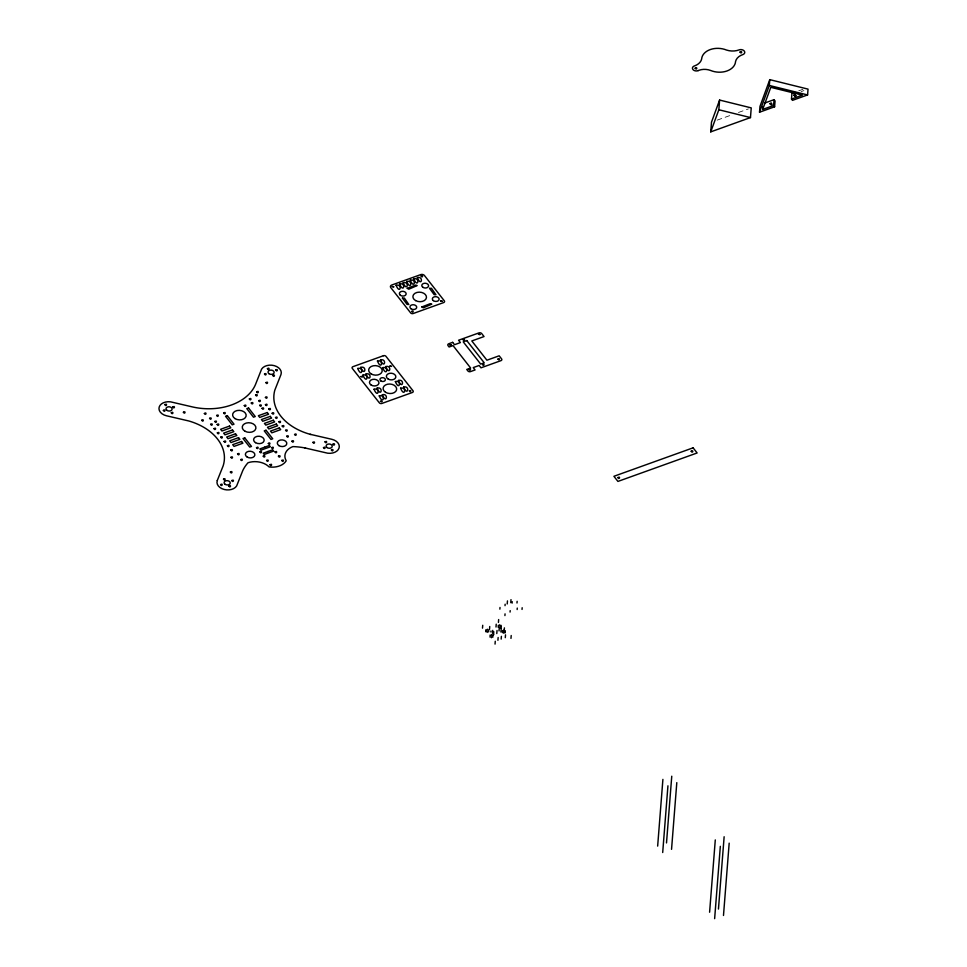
<?xml version="1.0" encoding="UTF-8"?>
<svg xmlns="http://www.w3.org/2000/svg" width="967" height="967" viewBox="0 0 967 967"><rect width="100%" height="100%" fill="white"/><g stroke="black" fill="none" stroke-linecap="round" stroke-linejoin="round"><path stroke-width="0.73" stroke-dasharray="4.83 3.63" d="M717.176 120.138L731.366 115.037M738.462 112.486L748.398 108.908M798.766 90.801L802.864 89.327M801.184 91.587L803.915 90.596"/><path stroke-width="1.45" d="M482.497 628.139L482.726 625.286M485.857 630.665L485.93 629.698M485.845 631.777L485.93 630.81M487.247 630.17L487.32 629.191M487.223 632.406L487.295 631.439M488.613 631.91L488.698 629.819M489.52 629.372L489.737 626.507M490.051 637.132L490.136 635.041M490.91 631.959L490.994 630.992M491.429 637.749L491.502 636.782M491.441 635.512L491.526 634.545M492.541 633.216L492.759 630.363M492.807 637.253L492.892 635.162M493.436 635.174L493.508 634.207M493.533 634.715L493.774 631.681M496.011 627.039L496.228 624.174M495.044 644.107L495.261 641.254M496.784 633.554L497.026 630.508M498.44 622.41L498.658 619.557M498.247 627.329L498.331 625.238M499.879 609.162L500.012 607.469M497.92 640.299L498.138 637.507M499.032 630.883L499.25 628.03M499.637 625.709L499.721 624.742M499.625 627.946L499.697 626.979M501.015 626.326L501.099 625.359M500.954 628.357L501.087 626.483M500.918 632.067L501.232 628.357M501.172 639.127L501.389 636.334M502.441 632.672L502.526 630.581M505.028 605.656L505.149 604.206M503.469 631.572L503.541 630.593M503.843 631.052L503.916 630.085M504.919 615.58L505.052 613.876M503.819 633.3L503.892 632.321M504.158 630.895L504.399 627.861M507.216 603.952L507.457 600.918M505.221 631.681L505.294 630.714M505.209 632.793L505.282 631.826M505.294 637.652L505.523 634.848M510.757 602.683L510.999 599.637M510.068 612.075L510.189 610.624M512.111 603.118L512.232 601.667M510.975 638.389L511.205 635.524M516.994 603.009L517.127 601.317M517.152 609.536L517.272 608.074M522.035 609.428L522.168 607.723M710.733 131.863L711.494 122.168L719.605 100.06L751.238 107.893L750.477 117.575L710.733 131.863L718.844 109.754L719.605 100.06M657.657 846.101L662.903 779.39M662.697 852.519L667.943 785.808M666.505 842.922L671.763 776.211M671.545 849.34L676.803 782.629M764.498 103.118L774.047 99.686L775.063 100.967L774.603 106.781L759.518 112.208L759.977 106.394L769.78 79.645L808.037 89.121L807.578 94.935L792.493 100.35L791.489 99.069L791.949 93.255L794.681 92.276M774.047 99.686L773.588 105.5L762.673 109.428L762.903 106.527M759.518 112.208L769.321 85.471L769.78 79.645M709.597 912.232L715.29 839.924M714.637 918.65L720.33 846.343M718.457 909.053L724.138 836.745M723.485 915.471L729.178 843.164M281.772 460.473C282.944 463.314 284.914 458.745 281.832 460.365M217.273 480.563L217.152 480.925A10.286 7.192 4.5 0 0 224.187 489.471A10.286 7.192 4.5 0 0 236.649 485.954L242.753 470.615A53.499 37.423 4.5 0 1 248.023 462.746A16.379 11.459 4.5 0 1 269.104 466.928A16.004 11.193 4.5 0 0 286.22 460.775A16.427 11.495 4.5 0 1 292.868 446.597L292.941 446.597A53.499 37.423 4.5 0 1 303.976 447.757L305.536 448.047M762.673 109.428L770.784 87.32L802.405 95.141L791.489 99.069M217.285 480.49L223.075 466.058A53.487 37.423 4.5 0 0 188.843 420.983L166.372 415.75A10.286 7.192 4.5 0 1 159.18 407.071A10.286 7.192 4.5 0 1 170.53 401.837L192.735 406.986A51.71 36.178 4.5 0 0 255.53 384.419L261.61 369.092A10.286 7.192 4.5 0 1 274.374 365.671A10.286 7.192 4.5 0 1 280.974 374.555L274.846 390.088A53.499 37.423 4.5 0 0 309.404 434.098L310.915 434.509M771.134 104.847L772.162 104.158M794.934 96.301L796.349 95.648M310.081 434.28L331.886 439.308A10.286 7.192 4.5 0 1 339.079 447.975A10.286 7.192 4.5 0 1 327.728 453.209L304.931 447.939M769.321 85.471L807.578 94.935M718.844 109.754L750.477 117.575M773.588 105.5L774.603 106.781M201.668 420.307C203.457 423.05 204.279 418.107 201.668 420.307M255.578 395.14C257.186 397.848 258.431 393.061 255.602 395.044M265.405 397.425C267.013 400.145 268.27 395.322 265.429 397.328M272.126 413.296C273.818 416.015 274.833 411.217 272.15 413.211M360.969 376.55L362.661 376.755L360.993 376.477M392.288 286.619L393.968 286.824L392.3 286.546M449.57 344.711L451.251 344.905L449.57 344.711M695.164 68.222C696.929 70.966 697.775 66.034 695.164 68.222M740.021 52.097C741.822 54.841 742.644 49.897 740.021 52.097M294.572 434.497C296.289 437.277 297.292 432.309 294.572 434.497M204.363 413.501C206.056 416.281 207.095 411.326 204.363 413.501M617.889 477.601C619.4 480.466 620.729 475.583 617.889 477.601M230.847 457.355C232.406 460.171 233.712 455.264 230.847 457.355M240.674 459.639C242.113 462.419 243.648 457.693 240.698 459.555M256.509 447.673C258.056 450.477 259.313 445.606 256.509 447.673M268.318 443.43C269.866 446.234 271.123 441.339 268.318 443.43M291.877 441.254C293.327 444.034 294.838 439.296 291.913 441.17M380.466 401.329L382.134 401.595L380.49 401.257M389.894 366.118L391.575 366.396L389.919 366.046M411.773 311.398C413.042 313.731 414.166 309.682 411.773 311.398M421.213 276.187C422.47 278.532 423.619 274.471 421.213 276.187M409.392 390.934C410.649 393.267 411.809 389.193 409.392 390.934M440.698 301.003L442.378 301.269L440.722 300.93M469.068 369.479C470.325 371.812 471.509 367.762 469.068 369.479M478.496 334.28L480.176 334.546L478.52 334.207M497.981 359.083C499.25 361.428 500.41 357.343 497.981 359.083M275.498 417.526C277.009 420.355 278.363 415.447 275.498 417.526M163.375 410.383C164.716 413.284 166.324 408.461 163.375 410.383M164.898 404.617C166.239 407.518 167.859 402.695 164.898 404.617M171.28 412.752C172.634 415.653 174.241 410.83 171.28 412.752M172.815 406.986C174.157 409.887 175.776 405.064 172.815 406.986M183.392 412.232C184.733 415.133 186.353 410.31 183.392 412.232M209.585 418.336C210.927 421.237 212.547 416.426 209.585 418.336M210.625 424.332C211.978 427.257 213.598 422.398 210.625 424.332M214.807 421.467C216.149 424.368 217.768 419.545 214.807 421.467M213.985 428.611C215.327 431.512 216.946 426.689 213.985 428.611M216.656 415.459C217.998 418.36 219.618 413.538 216.656 415.459M217.152 424.453C218.506 427.354 220.113 422.531 217.152 424.453M223.631 412.945C224.973 415.846 226.592 411.023 223.631 412.945M220.706 437.169C222.047 440.07 223.667 435.247 220.706 437.169M224.066 441.448C225.408 444.349 227.027 439.526 224.066 441.448M227.426 445.727C228.768 448.628 230.388 443.805 227.426 445.727M220.585 484.588C221.927 487.489 223.534 482.678 220.585 484.588M223.498 479.161C224.84 482.05 226.459 477.239 223.498 479.161M230.787 450.006C232.128 452.894 233.748 448.084 230.787 450.006M230.376 472.041C231.717 474.942 233.337 470.119 230.376 472.041M244.288 405.524C245.642 408.425 247.25 403.602 244.288 405.524M228.877 486.002C230.219 488.903 231.838 484.08 228.877 486.002M231.79 480.563C233.144 483.464 234.751 478.641 231.79 480.563M237.58 453.91C238.922 456.811 240.541 451.988 237.58 453.91M249.353 398.948C250.707 401.849 252.314 397.026 249.353 398.948M251.275 403.009C252.617 405.91 254.236 401.1 251.275 403.009M256.702 391.84C258.044 394.741 259.664 389.919 256.702 391.84M258.721 400.676C260.063 403.577 261.682 398.755 258.721 400.676M264.511 374.048C265.852 376.937 267.472 372.126 264.511 374.048M259.664 405.342C261.005 408.231 262.625 403.42 259.664 405.342M267.424 368.608C268.778 371.509 270.385 366.686 267.424 368.608M265.913 382.594C267.267 385.495 268.874 380.672 265.913 382.594M262.021 408.328C263.362 411.229 264.97 406.406 262.021 408.328M265.442 404.629C266.783 407.53 268.403 402.707 265.442 404.629M272.803 375.45C274.157 378.351 275.764 373.528 272.803 375.45M275.728 370.01C277.07 372.911 278.689 368.089 275.728 370.01M259.893 451.879C261.235 454.78 262.843 449.957 259.893 451.879M268.802 408.908C270.144 411.809 271.763 406.986 268.802 408.908M263.254 456.158C264.595 459.059 266.203 454.236 263.254 456.158M266.602 460.437C267.956 463.338 269.563 458.515 266.602 460.437M271.691 447.636C273.045 450.537 274.652 445.714 271.691 447.636M269.962 464.716C271.316 467.617 272.924 462.794 269.962 464.716M278.883 421.745C280.225 424.646 281.832 419.823 278.883 421.745M275.051 451.915C276.369 454.804 278.049 450.03 275.063 451.891M282.207 426.012C283.597 428.985 285.253 424.042 282.207 426.012M278.411 456.194C279.584 459.035 281.554 454.466 278.472 456.086M285.591 430.303C286.945 433.192 288.553 428.381 285.591 430.303M286.715 436.25C288.057 439.151 289.665 434.328 286.715 436.25M312.897 442.378C314.251 445.267 315.858 440.456 312.897 442.378M323.486 447.6C324.827 450.501 326.447 445.678 323.486 447.6M325.009 441.846C326.363 444.747 327.97 439.925 325.009 441.846M331.391 449.969C332.745 452.87 334.352 448.047 331.391 449.969M332.926 444.216C334.268 447.105 335.887 442.294 332.926 444.216M357.717 368.463C361.743 378.556 364.354 366.59 357.717 368.463M360.788 367.351C364.813 377.456 367.424 365.478 360.788 367.351M362.927 375.087C366.952 385.18 369.563 373.214 362.927 375.087M365.997 373.987C370.023 384.08 372.633 372.114 365.997 373.987M377.444 361.042C381.469 371.135 384.08 359.168 377.444 361.042M374.036 389.23C378.061 399.323 380.672 387.356 374.036 389.23M380.514 359.942C384.54 370.035 387.151 358.068 380.514 359.942M396.095 285.265C400.12 295.358 402.731 283.391 396.095 285.265M377.106 388.13C381.131 398.223 383.742 386.256 377.106 388.13M382.654 367.665C386.667 377.771 389.29 365.792 382.654 367.665M399.637 283.984C403.662 294.089 406.273 282.11 399.637 283.984M379.245 395.866C383.27 405.959 385.881 393.992 379.245 395.866M385.724 366.566C389.737 376.659 392.36 364.692 385.724 366.566M403.179 282.715C407.204 292.808 409.815 280.841 403.179 282.715M382.316 394.754C386.341 404.859 388.952 392.88 382.316 394.754M402.441 298.114L407.047 304.4L408.811 304.484L404.315 298.029L402.441 298.114M406.72 281.445C410.745 291.538 413.356 279.572 406.72 281.445M407.276 288.347L408.763 289.218L417.164 285.579L415.677 285.084L407.276 288.347M410.262 280.164C414.287 290.269 416.898 278.291 410.262 280.164M413.803 278.895C417.829 288.988 420.44 277.021 413.803 278.895M395.37 381.566C399.395 391.659 402.006 379.693 395.37 381.566M417.345 277.626C421.37 287.719 423.981 275.752 417.345 277.626M398.44 380.454C402.465 390.559 405.076 378.58 398.44 380.454M400.58 388.19C404.605 398.295 407.216 386.317 400.58 388.19M403.65 387.09C407.663 397.183 410.286 385.217 403.65 387.09M421.878 306.938L423.365 307.808L431.765 304.17L430.279 303.674L421.878 306.938M429.566 288.371L434.171 294.657L435.936 294.73L431.439 288.275L429.566 288.371M482.654 364.535C483.754 366.977 485.156 362.939 482.654 364.535M691.187 451.214C692.493 454.127 694.173 449.329 691.187 451.214M463.169 339.731C464.245 342.149 465.671 338.16 463.169 339.731M770.034 103.771C771.267 106.092 772.476 100.858 770.034 103.771M793.822 95.225C795.067 97.534 796.276 92.3 793.822 95.225M217.357 432.853C218.506 435.791 220.452 431.052 217.357 432.853M698.247 70.579L697.811 70.76A3.747 2.623 4.5 0 1 692.819 69.358A3.747 2.623 4.5 0 1 694.536 65.913A14.191 9.936 4.5 0 0 701.643 59.023A17.007 11.894 4.5 0 1 726.555 50.066A14.094 9.863 4.5 0 0 739.187 49.861L739.392 49.788A3.747 2.623 4.5 0 1 744.276 51.046A3.747 2.623 4.5 0 1 743.079 54.49L742.874 54.563A14.094 9.863 4.5 0 0 735.561 61.525A17.007 11.894 4.5 0 1 710.648 70.482A12.366 8.655 4.5 0 0 698.948 70.301L698.247 70.579M264.583 447.201L259.869 448.906L260.872 450.187L270.325 446.79L269.31 445.509L264.632 447.189M267.944 451.48L263.229 453.185L264.233 454.466L273.685 451.069L272.67 449.788L267.944 451.48M420.705 274.616L391.78 285.011A2.72 1.91 4.5 0 0 390.765 287.574L410.673 312.921A1.874 1.305 4.5 0 0 413.223 313.513L443.623 302.586A1.874 1.305 4.5 0 0 444.312 300.822L424.416 275.474A2.72 1.91 4.5 0 0 420.705 274.616M383.416 355.723L353.015 366.65A1.874 1.305 4.5 0 0 352.314 368.415L379.354 402.852A1.874 1.305 4.5 0 0 381.905 403.444L412.305 392.517A1.874 1.305 4.5 0 0 413.006 390.753L385.954 356.315A1.874 1.305 4.5 0 0 383.416 355.723M227.305 415.629L225.529 416.269L232.249 424.827L234.014 424.187L227.305 415.629M248.555 407.989L246.778 408.63L253.499 417.188L255.264 416.547L248.555 407.989M452.653 342.354L448.809 343.732A2.043 1.426 4.5 0 0 448.047 345.654L449.099 346.996L453.015 345.582L470.651 368.04L466.735 369.454L467.955 371.002A1.874 1.305 4.5 0 0 470.506 371.594L475.075 369.95L473.226 367.593L479.136 365.478L480.986 367.823L500.906 360.667A1.874 1.305 4.5 0 0 501.607 358.902L499.165 355.808L486.921 360.207L471.811 340.952L484.044 336.552L481.699 333.567A2.043 1.426 4.5 0 0 478.919 332.914L458.551 340.239L460.401 342.584L454.502 344.711L452.653 342.354M466.771 340.577L463.229 341.847L480.696 364.088L484.237 362.818L466.771 340.577M229.469 426.096L220.609 429.288L221.951 430.992L230.811 427.813L229.469 426.096M267.243 412.522L258.394 415.701L259.736 417.418L268.584 414.227L267.243 412.522M232.491 429.952L223.631 433.131L224.985 434.848L233.833 431.657L232.491 429.952M270.264 416.366L261.416 419.557L262.758 421.261L271.606 418.082L270.264 416.366M235.513 433.796L226.665 436.987L228.007 438.692L236.855 435.513L235.513 433.796M273.286 420.222L264.438 423.401L265.78 425.117L274.64 421.926L273.286 420.222M238.535 437.652L229.687 440.831L231.028 442.548L239.876 439.356L238.535 437.652M276.308 424.066L267.46 427.257L268.802 428.961L277.662 425.782L276.308 424.066M244.772 437.882L242.995 438.51L249.716 447.068L251.493 446.428L244.772 437.882M266.022 430.242L264.245 430.871L270.965 439.429L272.742 438.788L266.022 430.242M241.557 441.496L232.709 444.675L234.05 446.391L242.91 443.212L241.557 441.496M279.342 427.922L270.482 431.101L271.824 432.817L280.684 429.626L279.342 427.922M693.097 447.83L613.912 476.296L617.937 481.421L697.134 452.967L693.097 447.83M371.159 385.047A4.762 3.336 4.5 0 0 378.895 383.379A4.762 3.336 4.5 0 0 372.585 379.415A4.762 3.336 4.5 0 0 371.159 385.047M380.913 380.974A2.72 1.91 4.5 0 0 385.337 380.019A2.72 1.91 4.5 0 0 381.723 377.759A2.72 1.91 4.5 0 0 380.913 380.974M388.275 379.124A4.762 3.336 4.5 0 0 395.829 377.106A4.762 3.336 4.5 0 0 389.193 373.419A4.762 3.336 4.5 0 0 388.275 379.124M371.074 373.866A6.805 4.762 4.5 0 0 382.122 371.473A6.805 4.762 4.5 0 0 373.105 365.816A6.805 4.762 4.5 0 0 371.074 373.866M385.519 392.264A6.805 4.762 4.5 0 0 396.567 389.87A6.805 4.762 4.5 0 0 387.549 384.213A6.805 4.762 4.5 0 0 385.519 392.264M224.997 484.225A3.058 2.139 4.5 0 0 230.122 483.488A3.058 2.139 4.5 0 0 226.399 480.696A3.058 2.139 4.5 0 0 224.997 484.225M327.015 447.552A3.058 2.139 4.5 0 0 332.128 446.827A3.058 2.139 4.5 0 0 328.417 444.034A3.058 2.139 4.5 0 0 327.015 447.552M166.904 410.334A3.058 2.139 4.5 0 0 172.017 409.597A3.058 2.139 4.5 0 0 168.306 406.805A3.058 2.139 4.5 0 0 166.904 410.334M278.992 445.666A4.762 3.336 4.5 0 0 286.728 443.998A4.762 3.336 4.5 0 0 280.406 440.033A4.762 3.336 4.5 0 0 278.992 445.666M268.911 373.661A3.058 2.139 4.5 0 0 274.036 372.936A3.058 2.139 4.5 0 0 270.313 370.143A3.058 2.139 4.5 0 0 268.911 373.661M245.014 431.234A6.854 4.799 4.5 0 0 255.88 428.357A6.854 4.799 4.5 0 0 246.355 423.026A6.854 4.799 4.5 0 0 245.014 431.234M235.029 418.602A6.805 4.762 4.5 0 0 246.077 416.221A6.805 4.762 4.5 0 0 237.06 410.552A6.805 4.762 4.5 0 0 235.029 418.602M255.481 442.644A5.294 3.711 4.5 0 0 264.088 440.783A5.294 3.711 4.5 0 0 257.065 436.371A5.294 3.711 4.5 0 0 255.481 442.644M247.238 457.113A4.762 3.336 4.5 0 0 254.841 455.191A4.762 3.336 4.5 0 0 248.301 451.42A4.762 3.336 4.5 0 0 247.238 457.113M422.772 287.199A3.397 2.381 4.5 0 0 428.466 286.389A3.397 2.381 4.5 0 0 424.332 283.283A3.397 2.381 4.5 0 0 422.772 287.199M400.338 295.261A3.397 2.381 4.5 0 0 406.031 294.452A3.397 2.381 4.5 0 0 401.897 291.345A3.397 2.381 4.5 0 0 400.338 295.261M415.653 300.604A6.805 4.762 4.5 0 0 426.435 297.727A6.805 4.762 4.5 0 0 416.958 292.445A6.805 4.762 4.5 0 0 415.653 300.604M433.325 300.628A3.397 2.381 4.5 0 0 439.006 299.818A3.397 2.381 4.5 0 0 434.872 296.712A3.397 2.381 4.5 0 0 433.325 300.628M410.89 308.691A3.397 2.381 4.5 0 0 416.584 307.881A3.397 2.381 4.5 0 0 412.45 304.774A3.397 2.381 4.5 0 0 410.89 308.691"/></g></svg>
